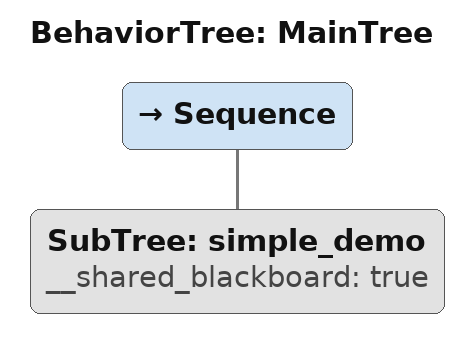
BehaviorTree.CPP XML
<?xml version="1.0"?>

<root main_tree_to_execute="MainTree">

    <include ros_pkg="behavior_tree_ros" path="behavior_tree/include/simple_demo.xml"/>

    <BehaviorTree ID="MainTree">

        <Sequence>
            <SubTree ID="simple_demo" __shared_blackboard="true"/>
        </Sequence>

    </BehaviorTree>
</root>
